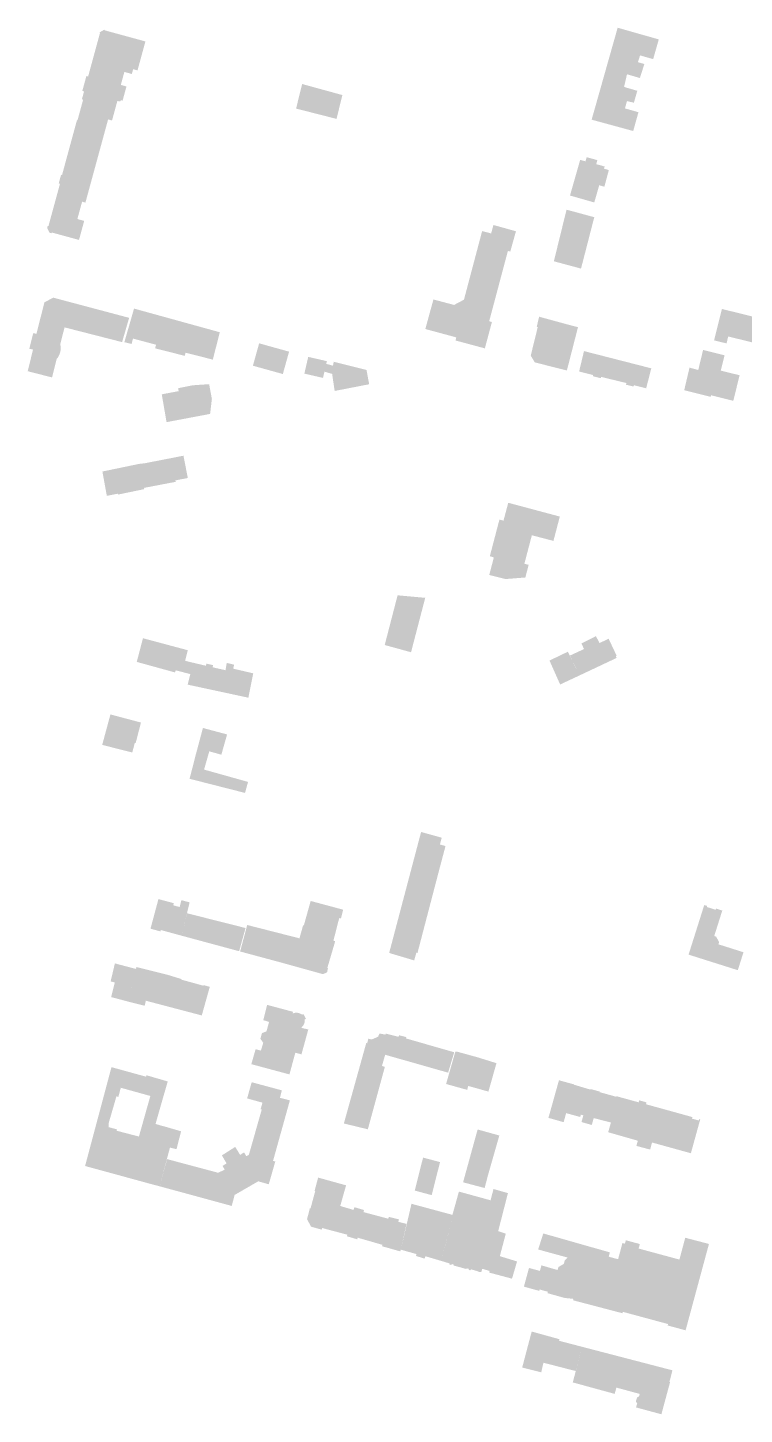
# Model space of a CAD drawing. Header units: millimetres. Extents: x 23337 to 31100, y 38726 to 43700.
# Drawn here: x 26216 to 26584, y 42306 to 43018 of the extents above; entities that cross this region are included whole.
import ezdxf

# ---------------------------------------------------------------- set-up
doc = ezdxf.new("R2010")
doc.units = ezdxf.units.MM
doc.layers.add('0.1 ОКН', color=1, linetype='Continuous', lineweight=9, transparency=0.4)

msp = doc.modelspace()

# ---------------------------------------------------------------- hatches: boundary and pattern name
at = {"layer": '0.1 ОКН', "lineweight": 30, "transparency": 33554585}
h = msp.add_hatch(color=1, dxfattribs=at)
h.dxf.hatch_style = 1
h.paths.add_polyline_path([(26255.29903821476, 43017.31183144505), (26252.80369053259, 43015.87217659748), (26253.02512454037, 43015.48836596467), (26246.96593687142, 42993.26702269497), (26246.0772710613, 42993.5093389606), (26243.98399573214, 42985.83250302339), (26244.87266154226, 42985.59018675775), (26243.7733368722, 42981.55854552249), (26244.39928075362, 42981.3878667565), (26241.5186429322, 42970.82347341457), (26241.25103953854, 42970.89644196392), (26233.54965888752, 42942.65255310437), (26233.06469549254, 42942.78479012473), (26231.85867835029, 42938.36186705781), (26232.51231790636, 42938.18363639506), (26226.58318571312, 42916.43925596646), (26226.1929596572, 42916.54566055584), (26225.89974886014, 42915.47034516242), (26227.09154356374, 42913.08867595247), (26228.24153486849, 42912.77510295877), (26228.34305658459, 42913.14742166316), (26242.28015831419, 42909.3471331786), (26244.94624234492, 42919.12467625381), (26241.44239357236, 42920.08008552042), (26243.86450001133, 42928.96287007137), (26245.56733759725, 42928.49855014358), (26257.21214161743, 42971.20447073614), (26259.23497316424, 42970.6528967014), (26261.97966935756, 42980.71874044419), (26263.06530726835, 42980.42271496265), (26263.66264858364, 42980.64043725389), (26263.78088461378, 42981.07405369825), (26264.65743432808, 42980.83504117973), (26266.65105262776, 42988.14639692694), (26263.75672219642, 42988.93560624909), (26265.57190363737, 42995.59256624119), (26269.40206757486, 42994.54817923821), (26270.0676341032, 42996.98906456864), (26272.31785820355, 42996.37548644443), (26274.64984985287, 43004.9277858241), (26276.37286983074, 43011.24675471582), (26255.51729181757, 43016.9335333948)])
at = {"layer": '0.1 ОКН', "lineweight": 9, "transparency": 33554585}
h = msp.add_hatch(color=1, dxfattribs=at)
h.dxf.hatch_style = 1
h.paths.add_polyline_path([(26530.40341081562, 43004.07305391693), (26537.12459105258, 43002.1736664207), (26540.03117775694, 43012.27953756019), (26518.90166075621, 43018.28210114606), (26505.54290857661, 42971.08769216743), (26526.88852586558, 42965.26290248563), (26529.58842580761, 42974.91148974065), (26522.62999502957, 42976.87110487677), (26523.69666873861, 42980.62049158776), (26527.22192206377, 42979.78676369939), (26528.99066514268, 42985.90339670608), (26522.20030762556, 42987.88782546743), (26523.70179627326, 42994.3841019805), (26530.33038007205, 42992.46267436886), (26532.6076647129, 42999.66477536038), (26529.32604253431, 43000.61018935931)])
at = {"layer": '0.1 ОКН', "transparency": 33554585}
h = msp.add_hatch(color=1, dxfattribs=at)
h.dxf.hatch_style = 1
h.paths.add_polyline_path([(26353.758, 42976.779), (26374.53689967129, 42971.48648408635), (26377.52522379341, 42983.72126422125), (26356.859207735, 42989.38693835413)])
h = msp.add_hatch(color=1, dxfattribs=at)
h.dxf.hatch_style = 1
h.paths.add_polyline_path([(26502.37436800304, 42949.70073692371), (26499.66311933138, 42950.43562451998), (26494.43105291547, 42932.14519539727), (26501.87895512277, 42930.02040166203), (26506.89266682769, 42928.59004338471), (26509.42726639941, 42937.40958140713), (26512.0840901562, 42936.64596473572), (26514.36943503878, 42945.21183429335), (26511.8956490811, 42945.91822559726), (26512.19467517216, 42947.03892946741), (26510.32449828137, 42947.59191979196), (26507.90126493888, 42948.20266408132), (26508.47553531226, 42950.32134154293), (26502.97301726017, 42951.81280645613)])
h = msp.add_hatch(color=1, dxfattribs=at)
h.dxf.hatch_style = 1
h.paths.add_polyline_path([(26486.14033032071, 42898.38334724699), (26500.08844944419, 42894.63448232975), (26506.89040678772, 42921.01817716228), (26492.65505122031, 42924.87903302458)])
h = msp.add_hatch(color=1, dxfattribs=at)
h.dxf.hatch_style = 1
h.paths.add_polyline_path([(26439.97, 42878.66), (26434.89, 42875.98), (26424.29, 42878.78), (26420.13, 42863.61), (26436.01, 42859.31999999999), (26435.69, 42857.71), (26450.70496508657, 42853.67923616013), (26454.33100368083, 42867.22489322857), (26452.92495754234, 42867.60127789102), (26462.53517768716, 42903.69709275127), (26463.75025089819, 42903.34625266471), (26466.6772252099, 42913.79570296665), (26455.12115064962, 42917.01075579857), (26453.92723202175, 42912.68395173866), (26449.30228059226, 42913.88701364016)])
h = msp.add_hatch(color=1, dxfattribs=at)
h.dxf.hatch_style = 1
edge = h.paths.add_edge_path()
edge.add_line((26234.84700204312, 42864.45437910228), (26264.40856199318, 42856.89593170597))
edge.add_line((26264.40856199318, 42856.89593170597), (26268.02060413828, 42869.35551258327))
edge.add_line((26268.02060413828, 42869.35551258327), (26229.06740411651, 42879.71087566664))
edge.add_line((26229.06740411651, 42879.71087566664), (26224.52633094837, 42877.31788035529))
edge.add_line((26224.52633094837, 42877.31788035529), (26220.41516720598, 42861.17849181048))
edge.add_line((26220.41516720598, 42861.17849181048), (26218.76931417586, 42861.49014222655))
edge.add_line((26218.76931417586, 42861.49014222655), (26216.75180903528, 42853.49476834269))
edge.add_line((26216.75180903528, 42853.49476834269), (26218.65593073521, 42853.05075126057))
edge.add_line((26218.65593073521, 42853.05075126057), (26215.936299, 42841.952571))
edge.add_line((26215.936299, 42841.952571), (26228.448063, 42838.74121499999))
edge.add_line((26228.448063, 42838.74121499999), (26230.81124900001, 42848.21070299999))
edge.add_arc((26224.30406808304, 42853.80585608629), 8.581907803350578, 319.3096447711075, 373.2913658259505)
edge.add_line((26232.65609686205, 42855.77886313642), (26234.84700204312, 42864.45437910228))
h = msp.add_hatch(color=1, dxfattribs=at)
h.dxf.hatch_style = 1
h.paths.add_polyline_path([(26296.99902335848, 42851.4617758396), (26296.5852484669, 42849.83438593089), (26281.3421415071, 42853.71004897633), (26281.85485092843, 42855.54753805679), (26270.02060713242, 42858.69714284312), (26269.2427034297, 42855.92324149998), (26265.56753792418, 42856.8413687747), (26270.54030181929, 42874.10856700304), (26314.57690173864, 42861.95447987621), (26311.00382998251, 42847.90147415423)])
h = msp.add_hatch(color=1, dxfattribs=at)
h.dxf.hatch_style = 1
h.paths.add_polyline_path([(26572.46, 42873.9), (26568.43, 42857.78), (26574.83, 42856.22), (26575.68, 42859.79), (26590.2, 42856.20999999999), (26591.64, 42861.91999999999), (26592.17, 42863.85), (26592.04, 42863.98), (26593.27, 42868.76999999999)])
h = msp.add_hatch(color=1, dxfattribs=at)
h.dxf.hatch_style = 1
h.paths.add_polyline_path([(26478.58979497466, 42869.91813570817), (26477.32424990973, 42864.75389037384), (26477.86655966941, 42864.62099245834), (26474.27069597362, 42849.94753449268), (26476.36320325066, 42846.47923482859), (26492.82642101808, 42842.32401900408), (26498.53, 42864.56), (26494.77, 42865.52)])
h = msp.add_hatch(color=1, dxfattribs=at)
h.dxf.hatch_style = 1
h.paths.add_polyline_path([(26346.95805455971, 42840.49757932682), (26331.58601684602, 42844.77734235258), (26334.78506726158, 42856.26768033156), (26350.15710497527, 42851.9879173058)])
h = msp.add_hatch(color=1, dxfattribs=at)
h.dxf.hatch_style = 1
h.paths.add_polyline_path([(26523.35, 42835.89), (26510.47, 42839.00999999999), (26510.23, 42838.37), (26506.23, 42839.36999999999), (26506.31, 42839.97), (26499.11, 42841.81000000001), (26501.61, 42852.28), (26536.18, 42843.42999999999), (26533.54, 42833.16), (26527.27, 42834.76999999999), (26527.13643795127, 42834.08337339249), (26523.19, 42835.00999999999)])
h = msp.add_hatch(color=1, dxfattribs=at)
h.dxf.hatch_style = 1
h.paths.add_polyline_path([(26553.08, 42832.18), (26566.67355560707, 42828.79384040655), (26566.86714211972, 42829.61360010388), (26573.66391992325, 42827.92052030716), (26578.2935821937, 42826.76726976959), (26581.53, 42839.87999999999), (26571.83, 42842.25), (26573.83, 42850.10999999999), (26562.78, 42852.85), (26560.29, 42842.58), (26555.8, 42843.78)])
h = msp.add_hatch(color=1, dxfattribs=at)
h.dxf.hatch_style = 1
h.paths.add_polyline_path([(26369.55446473652, 42847.11028452346), (26359.98616655096, 42849.30807416277), (26358.01148531724, 42840.71110085474), (26367.5797835028, 42838.51331121545)])
h.paths.add_polyline_path([(26373.1406624651, 42846.78891959934), (26372.66208580165, 42844.80805883706), (26369.23645963799, 42845.72581735118), (26368.31756629447, 42841.72532278413), (26372.26718996084, 42840.56364494582), (26373.57459497833, 42831.81176320478), (26391.28667631466, 42835.25644069288), (26389.93290176915, 42842.6011046073)])
h = msp.add_hatch(color=1, dxfattribs=at)
h.dxf.hatch_style = 1
h.paths.add_polyline_path([(26284.77470456975, 42830.08371427476), (26287.2359922292, 42815.8048809233), (26309.597850097, 42820.02387937259), (26310.50530089694, 42827.72975438795), (26309.1070279994, 42835.2991496422), (26300.74141226326, 42834.72885545748), (26293.18078595898, 42833.22435824495), (26293.446734599, 42831.71986103242)])
h = msp.add_hatch(color=1, dxfattribs=at)
h.dxf.hatch_style = 1
h.paths.add_polyline_path([(26256.56763538247, 42777.96732195246), (26262.20017277349, 42779.07002498955), (26262.28948108332, 42778.61384378981), (26275.77878901328, 42781.41587451008), (26275.68072354439, 42782.05803125331), (26291.9217539836, 42785.1570746988), (26291.76742841187, 42785.89018282511), (26298.15557177505, 42787.12482286387), (26295.9286920375, 42798.57260359731), (26276.19131415463, 42794.72224267131), (26273.12705338589, 42794.36875071376), (26254.28298711828, 42790.44965112857)])
at = {"layer": '0.1 ОКН', "lineweight": 30, "transparency": 33554585}
h = msp.add_hatch(color=1, dxfattribs=at)
h.dxf.hatch_style = 1
h.paths.add_polyline_path([(26460.27217603307, 42765.24968599725), (26458.1855642024, 42765.7962832658), (26453.24465213258, 42746.93457205995), (26455.32840494011, 42746.38872372526), (26452.95598282302, 42737.33221983498), (26461.3471075962, 42735.24923039643), (26471.49147298663, 42736.05558086927), (26473.19284260481, 42742.55048704234), (26471.00645457135, 42743.12322113188), (26474.8348696996, 42757.73802256799), (26485.92520291748, 42754.83286035478), (26489.20121429734, 42767.33889449735), (26462.71826256241, 42774.40629907991)])
at = {"layer": '0.1 ОКН', "transparency": 33554585}
h = msp.add_hatch(color=1, dxfattribs=at)
h.dxf.hatch_style = 1
h.paths.add_polyline_path([(26399.26820768522, 42701.38988013867), (26412.79609912576, 42697.68087131672), (26420.07549799382, 42725.60928229276), (26405.89091420294, 42726.91175666425)])
h = msp.add_hatch(color=1, dxfattribs=at)
h.dxf.hatch_style = 1
h.paths.add_polyline_path([(26271.93603368533, 42692.71922163676), (26291.61699276119, 42687.29862748974), (26291.90553879381, 42688.40196072138), (26299.4441991218, 42686.45988283442), (26300.88937683541, 42692.28691082391), (26296.80221770011, 42693.30154642384), (26298.14688520563, 42698.7181413861), (26275.11824514462, 42704.87502185913)])
h = msp.add_hatch(color=1, dxfattribs=at)
h.dxf.hatch_style = 1
h.paths.add_polyline_path([(26501.63476866189, 42699.30761078537), (26494.3992203361, 42695.96783571308), (26499.30953004118, 42685.77499195235), (26518.39374100264, 42694.76448128523), (26517.94283010755, 42695.71872593247), (26518.37407821779, 42695.92250435759), (26514.2595216633, 42704.62997541367), (26509.59349455324, 42702.37780802656), (26507.74090955999, 42705.95680994368), (26500.31203895009, 42702.17063737763)])
h = msp.add_hatch(color=1, dxfattribs=at)
h.dxf.hatch_style = 1
h.paths.add_polyline_path([(26483.89581446126, 42693.40483535854), (26489.36732674628, 42681.12346681103), (26499.30953004118, 42685.77499195235), (26493.33747979124, 42697.95700973155)])
h = msp.add_hatch(color=1, dxfattribs=at)
h.dxf.hatch_style = 1
h.paths.add_polyline_path([(26307.44658867994, 42690.75197554693), (26307.70282636468, 42691.84296814155), (26311.13369672172, 42691.03717140082), (26310.87868949171, 42689.95141775842), (26317.51328997959, 42688.45412964568), (26318.15848351648, 42692.19648909385), (26321.95077661239, 42691.3058062354), (26321.47070368124, 42689.24685268484), (26331.73680934927, 42686.85317098265), (26329.26558963378, 42674.33922628836), (26298.09999880764, 42681.04000071173), (26300.88937683541, 42692.28691082391)])
h = msp.add_hatch(color=1, dxfattribs=at)
h.dxf.hatch_style = 1
h.paths.add_polyline_path([(26274.09999880764, 42661.59000071173), (26271.35999880764, 42651.00000071172), (26270.93969371824, 42651.11143469534), (26269.62999880764, 42646.21000071173), (26254.18524193101, 42650.1115843368), (26258.40999880764, 42665.75000071172)])
h = msp.add_hatch(color=1, dxfattribs=at)
h.dxf.hatch_style = 1
h.paths.add_polyline_path([(26302.12300529087, 42644.63638631275), (26305.9143055981, 42658.79203165529), (26318.32378291937, 42655.48543067271), (26315.37415621016, 42645.06484344916), (26309.18036001669, 42646.82234699148), (26306.50251444816, 42637.44218326514), (26329.07715426524, 42631.11022767234), (26327.54232857169, 42625.46050551591), (26299.01999880764, 42632.72000071173), (26299.87999880764, 42635.83000071172)])
h = msp.add_hatch(color=1, dxfattribs=at)
h.dxf.hatch_style = 1
h.paths.add_polyline_path([(26401.555038411, 42543.2991588785), (26414.39947332606, 42539.4841230209), (26415.53831562186, 42543.43660728678), (26416.09762214143, 42543.29410205598), (26427.20067096341, 42585.77228130587), (26430.49566019238, 42598.18120488875), (26427.62078935535, 42598.99368157164), (26428.55143663614, 42602.47491640212), (26417.95912500371, 42605.41627418231)])
h = msp.add_hatch(color=1, dxfattribs=at)
h.dxf.hatch_style = 1
h.paths.add_polyline_path([(26284.10999880764, 42554.36000071172), (26284.26999880764, 42555.08000071173), (26294.98400916511, 42552.16163835688), (26299.06999880764, 42569.28000071173), (26294.82999880764, 42570.40000071173), (26293.94999880764, 42566.88000071173), (26290.66999880764, 42567.76000071172), (26290.93952306014, 42568.84746137758), (26283.06999880764, 42570.96000071173), (26278.98999880764, 42555.76000071172)])
h = msp.add_hatch(color=1, dxfattribs=at)
h.dxf.hatch_style = 1
h.paths.add_polyline_path([(26345.86826736444, 42538.44434528941), (26367.55364253009, 42532.42296954986), (26369.66638105861, 42533.35755399282), (26370.13102737074, 42535.55676196978), (26369.81716871495, 42535.62487198706), (26373.84443784, 42549.33398415318), (26372.92830707001, 42549.58510801076), (26375.90862105644, 42561.22801936672), (26376.80319491946, 42560.99218291147), (26377.92331660532, 42565.5149442233), (26361.2531595493, 42569.99158127541), (26357.7251803534, 42557.40517201869), (26357.3631476204, 42557.51918958363), (26355.49418445764, 42550.81028558318), (26349.86866469529, 42552.2450336328)])
h = msp.add_hatch(color=1, dxfattribs=at)
h.dxf.hatch_style = 1
h.paths.add_polyline_path([(26569.4231661264, 42566.09426359337), (26569.22299126967, 42565.46500544943), (26564.70756861865, 42566.90141766105), (26564.8795822608, 42567.44214983373), (26563.37308631396, 42567.91845851742), (26555.31965363432, 42542.44659688984), (26580.60899127604, 42534.45100545176), (26583.52370744599, 42543.66983401107), (26570.66299127331, 42547.73600544973), (26571.00198948902, 42548.8082081104), (26569.5058722088, 42551.681976167), (26568.49999127244, 42552.00000544929), (26572.63604632833, 42565.08124292133)])
h = msp.add_hatch(color=1, dxfattribs=at)
h.dxf.hatch_style = 1
h.paths.add_polyline_path([(26294.99000347934, 42552.16002031454), (26324.51228543795, 42544.19108497462), (26327.80967109561, 42556.10022219042), (26297.76999880764, 42563.68000071172)])
h = msp.add_hatch(color=1, dxfattribs=at)
h.dxf.hatch_style = 1
h.paths.add_polyline_path([(26325.02066465083, 42544.05385841871), (26345.86826736444, 42538.44434528941), (26349.86866469529, 42552.2450336328), (26328.66304301816, 42557.65850036617)])
h = msp.add_hatch(color=1, dxfattribs=at)
h.dxf.hatch_style = 1
h.paths.add_polyline_path([(26258.51364870166, 42528.67860814077), (26260.66539102429, 42528.14096407198), (26258.80077287342, 42520.6471053328), (26267.40565106351, 42518.36700161574), (26271.54796012325, 42535.08876396658), (26260.70673047085, 42537.94237472552)])
h = msp.add_hatch(color=1, dxfattribs=at)
h.dxf.hatch_style = 1
h.paths.add_polyline_path([(26267.40565106351, 42518.36700161574), (26275.98044957846, 42516.17946043259), (26276.60102383883, 42518.7848353051), (26305.32589561528, 42511.22392042344), (26309.43338361528, 42525.90541442345), (26306.29726161527, 42526.81202142345), (26306.19549961528, 42526.47898242345), (26294.83514961528, 42529.60585342346), (26294.91840961528, 42529.88338642345), (26288.10960083789, 42531.98338360371), (26271.79454911785, 42536.06988675577)])
h = msp.add_hatch(color=1, dxfattribs=at)
h.dxf.hatch_style = 1
edge = h.paths.add_edge_path()
edge.add_line((26356.67322561527, 42504.77877942345), (26356.65912561528, 42505.21588442345))
edge.add_arc((26353.5724924755, 42508.74039937572), 4.685030393540676, 311.2106145285899, 365.1865614944481)
edge.add_line((26358.23834061528, 42509.16392142345), (26358.84464661528, 42509.50232542345))
edge.add_line((26358.84464661528, 42509.50232542345), (26357.47693361528, 42511.98394842345))
edge.add_line((26357.47693361528, 42511.98394842345), (26356.89882761528, 42511.65964542345))
edge.add_arc((26353.88553302234, 42507.31681907659), 5.285838153293962, 55.24493452101551, 110.9916106773368)
edge.add_line((26351.99198061528, 42512.25185142345), (26352.21758261527, 42513.08375942345))
edge.add_line((26352.21758261527, 42513.08375942345), (26338.87885461528, 42516.65109342345))
edge.add_line((26338.87885461528, 42516.65109342345), (26336.90483561527, 42508.81141842346))
edge.add_line((26336.90483561527, 42508.81141842346), (26339.87996461527, 42507.89490942344))
edge.add_line((26339.87996461527, 42507.89490942344), (26338.55455161528, 42503.05856342345))
edge.add_line((26338.55455161528, 42503.05856342345), (26336.21392961527, 42502.12795442345))
edge.add_line((26336.21392961527, 42502.12795442345), (26335.438424, 42499.237425))
edge.add_line((26335.438424, 42499.237425), (26336.890738, 42497.164705))
edge.add_line((26336.890738, 42497.164705), (26335.692227, 42493.174367))
edge.add_line((26335.692227, 42493.174367), (26332.970901, 42493.893474))
edge.add_line((26332.970901, 42493.893474), (26330.78538, 42486.20889999998))
edge.add_line((26330.78538, 42486.20889999998), (26350.342267, 42480.94955))
edge.add_line((26350.342267, 42480.94955), (26353.373796, 42492.088657))
edge.add_line((26353.373796, 42492.088657), (26356.51841717349, 42491.25095034881))
edge.add_line((26356.51841717349, 42491.25095034881), (26360.03196614038, 42504.03935513704))
edge.add_line((26360.03196614038, 42504.03935513704), (26356.67322561527, 42504.77877942345))
h = msp.add_hatch(color=1, dxfattribs=at)
h.dxf.hatch_style = 1
h.paths.add_polyline_path([(26378.29218145356, 42455.76259142934), (26390.61154557186, 42452.77595129413), (26399.34154021852, 42484.81130371493), (26397.86424876759, 42485.30739975207), (26399.4926852017, 42491.04383380597), (26396.89192969773, 42491.78342566784), (26399.65344856859, 42501.37199325566), (26396.57213756174, 42501.95827913351), (26395.87540909225, 42500.30416312497), (26392.55698008222, 42498.85553848098), (26390.84326352269, 42499.31766663618), (26390.24481995221, 42496.92547541449), (26389.80958931275, 42497.11576337293)])
h = msp.add_hatch(color=1, dxfattribs=at)
h.dxf.hatch_style = 1
h.paths.add_polyline_path([(26396.89192969773, 42491.78342566784), (26431.84689889135, 42481.84307921544), (26434.96172402711, 42492.32980094816), (26410.20036188596, 42499.4203422067), (26410.37077214976, 42500.11313369603), (26406.6186971531, 42501.03444130497), (26406.4090836608, 42500.23876684519), (26399.77983664258, 42501.91624412438)])
h = msp.add_hatch(color=1, dxfattribs=at)
h.dxf.hatch_style = 1
h.paths.add_polyline_path([(26430.79783617907, 42476.03531366878), (26441.61596858542, 42473.01552774572), (26442.1707783493, 42475.03616983236), (26452.51920277472, 42472.12630820783), (26456.66739566089, 42486.71402987712), (26446.85395407213, 42489.76842498774), (26436.23397808126, 42492.68239580386), (26435.50588209798, 42492.52022287883)])
h = msp.add_hatch(color=1, dxfattribs=at)
h.dxf.hatch_style = 1
h.paths.add_polyline_path([(26245.39126285311, 42433.92915945945), (26277.53599700035, 42425.15559345669), (26285.63312985906, 42454.34032690997), (26281.57137302614, 42455.50470419051), (26287.83241748843, 42477.34542587993), (26276.93174408371, 42480.50604504471), (26276.72361472959, 42479.78158455836), (26258.94837472026, 42484.67448117065), (26255.44125917914, 42471.54068553841), (26262.47284515543, 42469.3860103689), (26263.73287933748, 42474.10130315174), (26278.91237241407, 42469.88226209579), (26273.04909704476, 42449.05926854981), (26261.59309441512, 42452.03555087931), (26261.76193107925, 42452.72314313294), (26258.03670016801, 42453.73150986725), (26257.42307411626, 42453.89760966418), (26257.42307411591, 42455.63238961372), (26261.50563466241, 42469.6823907929), (26255.44125917914, 42471.54068553841)])
h = msp.add_hatch(color=1, dxfattribs=at)
h.dxf.hatch_style = 1
h.paths.add_polyline_path([(26283.65809128462, 42423.51817431868), (26320.70845288466, 42413.43168753391), (26322.20453190137, 42419.0818104549), (26334.3235376346, 42426.06342658918), (26339.71650000983, 42424.54102117704), (26343.07075119871, 42436.23073438141), (26341.93218013044, 42436.58718075375), (26350.57, 42467.62), (26345.47, 42468.95), (26346.43, 42472.77999999998), (26330.95, 42476.94), (26328.60850106031, 42468.62479279369), (26336.5, 42466.45), (26335.54, 42463.11), (26336.13, 42462.98), (26329.51628868503, 42439.68079679807), (26328.19647121489, 42438.94970160781), (26327.0406386086, 42440.93793368048), (26325.01116844604, 42439.63482721793), (26322.50949549776, 42443.73937530297), (26315.64796636954, 42439.37895995463), (26318.05991437961, 42435.25637490238), (26315.99212559681, 42433.98180549863), (26317.10039723963, 42432.04334686642), (26313.71901512272, 42430.46401713471), (26287.51865854146, 42437.46364876363)])
h = msp.add_hatch(color=1, dxfattribs=at)
h.dxf.hatch_style = 1
h.paths.add_polyline_path([(26484.88272064584, 42458.21596249806), (26483.3554072038, 42458.63196042723), (26488.75794564111, 42477.95681576516), (26491.60313223173, 42477.1695519483), (26496.5, 42475.8242), (26496.4606968564, 42475.66772417961), (26500.00000119236, 42474.60725234505), (26504.89220176825, 42473.14141600341), (26505.00818233278, 42473.43118856109), (26509.64358345753, 42472.17579933879), (26509.5507993265, 42471.87443578566), (26518.12806011331, 42469.49049811079), (26518.23244326258, 42469.78027066847), (26529.63640530973, 42466.63390979768), (26530.01290533787, 42467.64512081599), (26533.72490214544, 42466.59750790095), (26533.46605777498, 42465.63333035942), (26552.90839913448, 42460.26308069816), (26557.27642012702, 42459.02616604389), (26557.06259007799, 42458.25357234617), (26560.63672271174, 42457.28128169), (26560.86700073286, 42458.05387538772), (26561.32755677508, 42457.92237027566), (26560.12529513241, 42453.5746257217), (26556.50478676619, 42440.48176392434), (26536.54560776543, 42446.00098315031), (26535.58277751859, 42442.37492372614), (26528.75588414135, 42444.18767378525), (26528.53838203461, 42444.24542728089), (26529.24725675231, 42446.9150794435), (26514.02751789294, 42451.26514165107), (26515.45107175729, 42456.24578722202), (26506.62362290366, 42458.52894530912), (26505.59891782975, 42454.98068245503), (26500.31528222132, 42456.5065469243), (26501.30004629765, 42459.91650543925), (26499.99999977661, 42460.24630572465), (26499.68757925021, 42459.09499373425), (26492.44698096641, 42461.05980566023), (26491.1641, 42456.4258)])
h = msp.add_hatch(color=1, dxfattribs=at)
h.dxf.hatch_style = 1
h.paths.add_polyline_path([(26277.53131364841, 42425.13871311391), (26283.65809128462, 42423.51817431868), (26288.99277037523, 42443.410174366), (26292.33212544261, 42442.54879377815), (26294.70304947839, 42451.74026768054), (26285.64735533995, 42454.39160022796)])
h = msp.add_hatch(color=1, dxfattribs=at)
h.dxf.hatch_style = 1
h.paths.add_polyline_path([(26458.12550617614, 42449.59238259379), (26453.21726889769, 42432.40122995764), (26452.21, 42428.87), (26450.6, 42422.63), (26439.50810604037, 42425.57009065022), (26442.17631815178, 42435.19464154586), (26443.20619120578, 42438.95110359077), (26443.57297560353, 42440.28429617227), (26444.18500211816, 42442.52635208551), (26446.99611685275, 42452.68848848399)])
h = msp.add_hatch(color=1, dxfattribs=at)
h.dxf.hatch_style = 1
h.paths.add_polyline_path([(26427.68343918064, 42435.94095664701), (26423.39967927432, 42418.97175524924), (26414.70556996998, 42421.31613638866), (26418.96878462486, 42438.24809271417)])
h = msp.add_hatch(color=1, dxfattribs=at)
h.dxf.hatch_style = 1
h.paths.add_polyline_path([(26360.82766640281, 42412.21900575376), (26359.38617322465, 42406.61405424666), (26361.46747245315, 42402.77583264044), (26366.90139013589, 42401.25527877657), (26367.1264722777, 42402.09520887439), (26380.06235266598, 42398.66572550901), (26379.89244499274, 42397.8335555574), (26385.16292105997, 42396.30360224196), (26385.36680969098, 42397.13577219357), (26398.10637969314, 42393.45561021548), (26397.88639906964, 42392.74710378502), (26407.28170460056, 42390.09790835569), (26407.54124746978, 42390.97995586837), (26410.45774134883, 42404.21620090478), (26406.29022749985, 42405.25146122044), (26406.60064584329, 42406.50107228511), (26401.36084986111, 42407.80270031541), (26401.12623034924, 42406.85822282491), (26388.36034593519, 42410.26429256418), (26388.64591999307, 42411.33461868597), (26383.69752581291, 42412.77597381522), (26383.29069196481, 42411.37925054739), (26376.43295571718, 42413.40429612611), (26379.43164620247, 42424.0113601364), (26365.08054023077, 42427.99385100225), (26363.23524938239, 42421.06538576916), (26363.57794769564, 42421.01269684816), (26361.16542070757, 42412.11774464929)])
h = msp.add_hatch(color=1, dxfattribs=at)
h.dxf.hatch_style = 1
h.paths.add_polyline_path([(26462.55034952628, 42420.00449406962), (26457.54755430401, 42400.48586633238), (26461.44659040237, 42399.18725647473), (26458.40059894, 42387.65056071), (26467.22893518, 42384.92537304), (26464.65123585834, 42376.09617792922), (26452.93561336186, 42379.20750864804), (26453.14161832323, 42380.06056720529), (26449.34497497172, 42381.16364269171), (26448.93156071519, 42379.61353773093), (26448.00869737747, 42379.47964551696), (26447.26448149904, 42379.65817509364), (26447.30912310905, 42379.80693317907), (26443.59592959113, 42380.89633524359), (26443.49173882802, 42380.64341668712), (26443.13452492868, 42380.37565213335), (26442.53541299215, 42380.59135632576), (26442.39028204383, 42380.80706051818), (26442.36052097049, 42381.14923392592), (26441.40789655943, 42381.40213260822), (26441.13996588011, 42381.08973069175), (26440.36754306692, 42381.26451542576), (26435.53348738351, 42382.62578462162), (26434.75948342532, 42382.78942845266), (26434.64041212554, 42383.07209862623), (26434.64041212554, 42383.33986318001), (26433.74166551966, 42383.62384504812), (26433.62259421988, 42383.31142325747), (26433.35466354056, 42383.16266517204), (26432.68485034548, 42383.28167164038), (26432.52111042929, 42383.54945606832), (26432.5657790457, 42383.92138109315), (26428.25816616988, 42385.218963622), (26430.79734474039, 42394.67745519592), (26434.48242457651, 42408.73345465117), (26434.04680593311, 42408.8532422713), (26437.38379716347, 42420.79954570757), (26453.61851239965, 42416.331322075), (26455.15392125338, 42422.1198656872)])
h = msp.add_hatch(color=1, dxfattribs=at)
h.dxf.hatch_style = 1
h.paths.add_polyline_path([(26434.48242457651, 42408.73345465117), (26428.25816616988, 42385.218963622), (26420.14884890317, 42387.60921029487), (26419.7694087213, 42386.3840279712), (26415.32921802787, 42387.74223484185), (26415.57077482411, 42388.71588806834), (26407.54124746978, 42390.97995586837), (26413.02121552021, 42414.53564805171)])
h = msp.add_hatch(color=1, dxfattribs=at)
h.dxf.hatch_style = 1
h.paths.add_polyline_path([(26479.7715, 42382.9219), (26488.0059, 42380.5313), (26488.50086452819, 42382.0938), (26491.2285, 42383.6563), (26491.7578, 42385.5742), (26493.2227, 42386.92579999999), (26478.082, 42391.0703), (26480.69780175342, 42399.31075707977), (26514.90021521582, 42389.58061932445), (26514.30423450262, 42387.37583149513), (26519.11970574346, 42386.07415160269), (26521.37149350708, 42394.40447865098), (26522.63950736232, 42394.06171922908), (26523.1128013178, 42395.81263621287), (26528.51706389989, 42394.35179892723), (26530.29180354911, 42393.87206541826), (26529.66800786991, 42391.56437812067), (26550.62167823883, 42385.90034857339), (26553.6139008482, 42397.10407427088), (26565.78643242332, 42393.90931068898), (26553.79481295947, 42349.57867241735), (26544.59056848897, 42352.06669058903), (26544.78638594447, 42352.79110319684), (26521.58383636393, 42359.06303188918), (26521.38801890843, 42358.33861928135), (26495.9551, 42365.01559999999), (26496.1504, 42365.73049999999), (26491.668, 42366.1914), (26482.8828, 42368.6445), (26483.0801, 42369.3594), (26478.7891, 42370.5508), (26478.5879, 42369.832), (26470.7598, 42371.9961), (26473.36, 42381.58), (26478.9746, 42380.082)])
h = msp.add_hatch(color=1, dxfattribs=at)
h.dxf.hatch_style = 1
h.paths.add_polyline_path([(26489.02226504122, 42345.00453843953), (26485.74499977661, 42331.65999956093), (26480.77499977661, 42332.91999956094), (26479.66499977661, 42328.03499956093), (26469.87528957, 42330.46653593516), (26474.75360765866, 42348.95850914158)])
h = msp.add_hatch(color=1, dxfattribs=at)
h.dxf.hatch_style = 1
h.paths.add_polyline_path([(26485.74499977661, 42331.65999956093), (26497.35999977661, 42328.66499956093), (26500.72652992144, 42341.09644880498), (26488.82449789842, 42344.19925991827)])
h = msp.add_hatch(color=1, dxfattribs=at)
h.dxf.hatch_style = 1
h.paths.add_polyline_path([(26547.0498466621, 42329.03688198859), (26545.49472481005, 42323.06333391513), (26545.82556323127, 42322.99349987679), (26541.36557364054, 42306.48025409796), (26528.33958513352, 42309.99838578015), (26528.97500022339, 42312.30000043905), (26528.61500022339, 42312.39830232585), (26528.25500022339, 42313.09000043905), (26528.86000022339, 42315.06000043904), (26529.5500002234, 42315.51000043905), (26529.8300002234, 42315.43500043905), (26530.2350002234, 42316.93000043905), (26518.24282096971, 42320.17287336192), (26517.37010694871, 42316.9455674434), (26495.83916862336, 42322.83756082451), (26500.72652992144, 42341.09644880498)])

doc.saveas('drawing.dxf')
